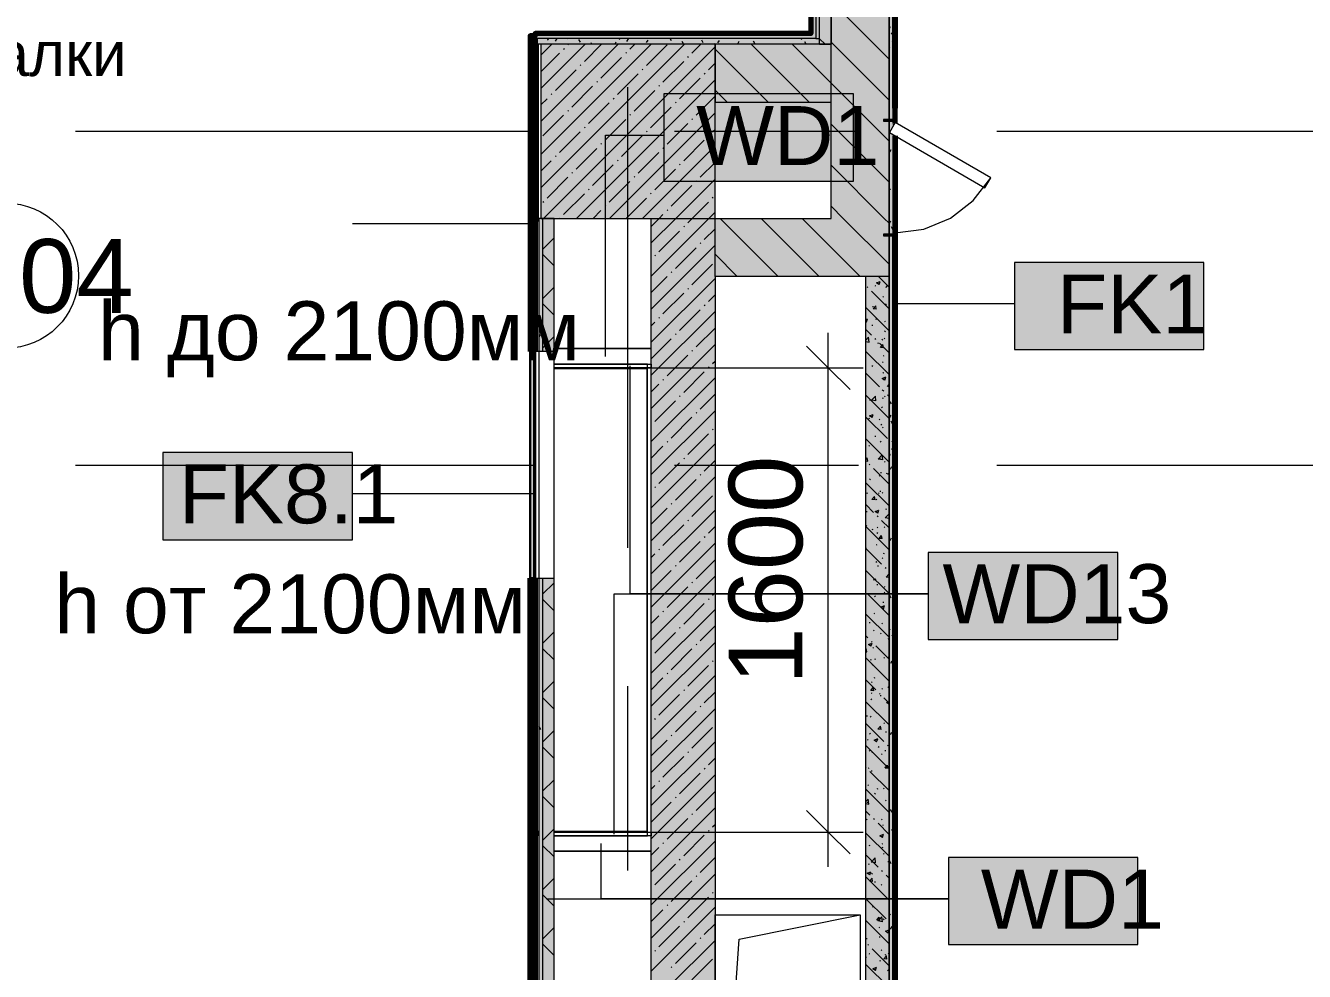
# Model space of a CAD drawing. Header units: millimetres. Extents: x -3817 to 677485, y -22715 to 103890.
# Drawn here: x 358527 to 362934, y 17174 to 20433 of the extents above; entities that cross this region are included whole.
import ezdxf

# ---------------------------------------------------------------- set-up
doc = ezdxf.new("R2010")
doc.units = ezdxf.units.MM
doc.layers.add('PDF _Геометрия', color=7, linetype='Continuous', true_color=0x1d1d1d)
doc.layers.add('PDF _Сплошная заливка', color=7, linetype='Continuous', true_color=0xffffff)
doc.layers.add('PDF _Текст', color=7, linetype='Continuous')
doc.styles.add('PDF GOST-Common', font='arial.ttf')

msp = doc.modelspace()

# ---------------------------------------------------------------- hatches: boundary and pattern name
at = {"layer": 'PDF _Сплошная заливка', "transparency": 33554559}
h = msp.add_hatch(color=256, dxfattribs=at)
h.paths.add_polyline_path([(361522.9, 20148.5), (361522.9, 21169), (361502.9, 21169), (361502.9, 20148.5)], flags=0)
h.paths.add_polyline_path([(361502.9, 22569), (361522.9, 22569), (361522.9, 23139), (361502.9, 23139), (361502.9, 22709)], flags=0)
h = msp.add_hatch(color=256, dxfattribs=at)
h.paths.add_polyline_path([(361502.9, 19769), (361502.9, 20104), (361483.9, 20104), (361483.9, 20109), (361502.9, 20109), (361502.9, 21169), (361302.9, 21169), (361302.9, 19769), (361483.9, 19769)], flags=0)
h.paths.add_polyline_path([(361502.9, 22569), (361502.9, 22709), (361358.7, 22709), (361358.7, 22569)], flags=0)
at = {"layer": 'PDF _Сплошная заливка', "true_color": 0xff8000, "transparency": 33554559}
msp.add_hatch(color=30, dxfattribs=at).paths.add_polyline_path([(361024.6, 20389), (361249.9, 20389), (361249.9, 20406), (360282.9, 20406), (360282.9, 20389)])
h = msp.add_hatch(color=30, dxfattribs=at)
h.paths.add_polyline_path([(360282.9, 17136), (360282.9, 18528.8), (360265.9, 18528.8), (360265.9, 17136)], flags=0)
h.paths.add_polyline_path([(360282.9, 19310.2), (360282.9, 20397.5), (360265.9, 20397.5), (360265.9, 19310.2), (360280.4, 19310.2)], flags=0)
at = {"layer": 'PDF _Сплошная заливка', "transparency": 33554559}
for points in [[(360302.9, 20369), (361262.9, 20369), (361262.9, 20389), (360273.9, 20389), (360273.9, 20369), (360293.9, 20369)], [(360273.9, 19759), (360293.9, 19759), (360293.9, 20369), (360273.9, 20369), (360273.9, 20108.3)], [(360302.9, 19769), (360902.9, 19769), (360902.9, 20369), (360302.9, 20369), (360302.9, 20108.3)], [(361024.6, 20169), (361302.9, 20169), (361302.9, 20369), (360902.9, 20369), (360902.9, 20169)], [(360884.8, 17119), (360902.9, 17119), (360902.9, 19769), (360682.9, 19769), (360682.9, 17119)], [(361422.9, 19569), (361502.9, 19569), (361502.9, 19709), (361483.9, 19709), (361483.9, 19714), (361502.9, 19714), (361502.9, 19769), (360902.9, 19769), (360902.9, 19569), (361024.6, 19569)], [(361422.9, 15699), (361502.9, 15699), (361502.9, 19569), (361422.9, 19569), (361422.9, 15711.5)]]:
    msp.add_hatch(color=256, dxfattribs=at).paths.add_polyline_path(points)
h = msp.add_hatch(color=256, dxfattribs=at)
h.paths.add_polyline_path([(361522.9, 15815.1), (361522.9, 19709), (361502.9, 19709), (361502.9, 15815.1)], flags=0)
h.paths.add_polyline_path([(361502.9, 19714), (361522.9, 19714), (361522.9, 20053.4), (361503.9, 20064.4), (361522.9, 20099), (361522.9, 20104), (361502.9, 20104)], flags=0)
h.paths.add_polyline_path([(361502.9, 20109), (361522.9, 20109), (361522.9, 20148.5), (361502.9, 20148.5)], flags=0)
h = msp.add_hatch(color=256, dxfattribs=at)
h.paths.add_polyline_path([(360308.9, 17119), (360348.9, 17119), (360348.9, 18528.8), (360308.9, 18528.8), (360308.9, 18225.2)], flags=0)
h.paths.add_polyline_path([(360348.9, 19310.2), (360348.9, 19769), (360308.9, 19769), (360308.9, 19310.2)], flags=0)

# ---------------------------------------------------------------- linework, layer by layer
at = {"layer": 'PDF _Геометрия', "color": 30, "lineweight": 70, "true_color": 0xff8000}
for points in [[(361249.9, 21169), (361232.9, 21169), (361232.9, 20406), (360282.9, 20406), (360282.9, 20397.5), (360265.9, 20397.5), (360265.9, 19310.2)], [(360282.9, 20389), (360282.9, 19310.2)], [(360282.9, 18528.8), (360282.9, 17136), (360282.9, 17119), (360182.9, 17119), (360182.9, 17136), (360265.9, 17136), (360265.9, 18528.8)]]:
    msp.add_lwpolyline(points, dxfattribs=at)
at = {"layer": 'PDF _Геометрия', "color": 30, "lineweight": 9, "true_color": 0xff8000}
msp.add_lwpolyline([(361249.9, 21169), (361249.9, 20406), (361249.9, 20389), (360282.9, 20389)], dxfattribs=at)
at = {"layer": 'PDF _Геометрия', "color": 7, "lineweight": 9}
for points in [[(361249.9, 21169), (361249.9, 20406), (361249.9, 20389), (361262.9, 20389), (361262.9, 21169)], [(361249.9, 20389), (360282.9, 20389)], [(361262.9, 20369), (361262.9, 20389)], [(360525.5, 19293.5), (360525.5, 20055.6), (360726.6, 20055.6)], [(360274.4, 19749.7), (359653.3, 19749.7)], [(360308.9, 19769), (360308.9, 19310.2)], [(360902.9, 19569), (360902.9, 19769)], [(361502.9, 19569), (361422.9, 19569)], [(361523.4, 19475.3), (361934.3, 19475.3)], [(361293.1, 17534), (361293.1, 19374)], [(360555.4, 17647.5), (360555.4, 18475.7), (361637.6, 18475.7), (360610.2, 18475.7), (360610.2, 19260.5)], [(360634.7, 19254), (361293.1, 19254), (361413.1, 19254)], [(360279.4, 18819.7), (359653.3, 18819.7)], [(360308.9, 18528.8), (360308.9, 17119)], [(360634.7, 17654), (361293.1, 17654), (361413.1, 17654)], [(360322.4, 17424.7), (361707.3, 17424.7), (360510.6, 17424.7), (360510.6, 17614.5)], [(360902.9, 17119), (360902.9, 17369), (361402.9, 17369), (361402.9, 16069), (360902.9, 16069), (360902.9, 16399)], [(360974.8, 17119), (360986.2, 17285.7), (361402.9, 17369)]]:
    msp.add_lwpolyline(points, dxfattribs=at)
at = {"layer": 'PDF _Геометрия', "color": 9, "lineweight": 9, "true_color": 0xc0c0c0}
for points in [[(361302.9, 21169), (361502.9, 21169), (361522.9, 21169), (361522.9, 20148.5), (361522.9, 20109)], [(361262.9, 20369), (361302.9, 20369), (361262.9, 20369), (360293.9, 20369), (360293.9, 19759), (360273.9, 19759), (360273.9, 20369), (360273.9, 20389), (360282.9, 20389)], [(360295.9, 17119), (360348.9, 17119), (360682.9, 17119), (360682.9, 19569), (360682.9, 19769), (360902.9, 19769), (361302.9, 19769), (361302.9, 20369), (360902.9, 20369), (360902.9, 20169), (361302.9, 20169), (361302.9, 20369)], [(361522.9, 20104), (361522.9, 20097.3)], [(361522.9, 20053.4), (361522.9, 19714)], [(360348.9, 17119), (360348.9, 18528.8), (360348.9, 19310.2), (360348.9, 19769), (360295.9, 19769), (360295.9, 19310.2), (360295.9, 18528.8), (360295.9, 17119), (360282.9, 17119)], [(361522.9, 19709), (361522.9, 15815.1), (361522.9, 15699), (361522.9, 15679), (363980.7, 15679)], [(360502.9, 16399), (360502.9, 15699), (360302.9, 15699), (361502.9, 15699), (361422.9, 15699), (360502.9, 15699), (360502.9, 15779), (361422.9, 15779), (361422.9, 19569), (360902.9, 19569), (360902.9, 17119)], [(360348.9, 19310.2), (360295.9, 19310.2), (360282.9, 19310.2), (360282.9, 18528.8), (360295.9, 18528.8), (360348.9, 18528.8)], [(360295.9, 19310.2), (360295.9, 18528.8)], [(360348.9, 19267), (360682.9, 19267), (360682.9, 19254), (360669.9, 19254), (360348.9, 19254), (360667.9, 19254), (360667.9, 17654), (360348.9, 17654), (360669.9, 17654), (360669.9, 19254), (360669.9, 19267), (360348.9, 19267), (360348.9, 19320)], [(360348.9, 19320), (360682.9, 19320), (360348.9, 19320)], [(360682.9, 17588), (360682.9, 17641), (360682.9, 19267), (360682.9, 19320)], [(360295.9, 17656), (360282.9, 17656), (360295.9, 17656)], [(360295.9, 17654), (360282.9, 17654)], [(360348.9, 17588), (360348.9, 17641), (360669.9, 17641), (360669.9, 17654), (360682.9, 17654), (360682.9, 17641), (360348.9, 17641)], [(360348.9, 17588), (360682.9, 17588), (360348.9, 17588)]]:
    msp.add_lwpolyline(points, dxfattribs=at)
at = {"layer": 'PDF _Геометрия', "color": 7, "lineweight": 9}
for points in [[(361302.9, 20369), (361302.9, 20389), (361302.9, 20423), (361302.9, 21169), (361302.9, 20423), (361302.9, 20389)], [(361502.9, 20148.5), (361502.9, 20369), (361502.9, 20423), (361502.9, 21169)], [(360902.9, 20369), (360302.9, 20369), (360302.9, 19769), (360902.9, 19769)], [(361379.7, 20197.5), (360726.6, 20197.5), (360726.6, 19897.5), (361379.7, 19897.5)], [(362587.5, 19617.2), (361934.3, 19617.2), (361934.3, 19317.2), (362587.5, 19317.2)], [(359653.3, 18961.6), (359000.2, 18961.6), (359000.2, 18661.6), (359653.3, 18661.6)], [(362290.7, 18617.6), (361637.6, 18617.6), (361637.6, 18317.6), (362290.7, 18317.6)], [(362360.4, 17566.6), (361707.3, 17566.6), (361707.3, 17266.6), (362360.4, 17266.6)]]:
    msp.add_lwpolyline(points, close=True, dxfattribs=at)
at = {"layer": 'PDF _Геометрия', "color": 231, "lineweight": 70, "true_color": 0xff80c0}
msp.add_lwpolyline([(361523.9, 21169), (361523.9, 20149), (361522.9, 20149), (361522.9, 21169)], close=True, dxfattribs=at)
at = {"layer": 'PDF _Геометрия', "lineweight": 9}
for points in [[(361502.9, 20317.7), (361302.9, 20517.7), (361262.9, 20557.7)], [(360302.9, 20330.7), (360341.2, 20369)], [(360302.9, 20216.6), (360455.2, 20369)], [(360302.9, 20102.6), (360569.3, 20369)], [(360302.9, 19988.6), (360683.3, 20369)], [(360302.9, 19874.5), (360797.4, 20369)], [(360311.4, 19769), (360902.9, 20360.5)], [(360395.7, 20366.5), (360398.2, 20369)], [(360452.7, 20309.4), (360512.3, 20369)], [(360609.5, 20352.2), (360626.3, 20369)], [(360666.6, 20295.2), (360737.8, 20366.5)], [(360823.4, 20338), (360854.4, 20369)], [(361227.4, 20169), (361027.4, 20369)], [(361502.9, 20034.9), (361302.9, 20234.9), (361168.8, 20369)], [(361281.9, 20369), (361262.9, 20388)], [(361502.9, 20176.3), (361302.9, 20376.3)], [(360302.9, 20273.7), (360367.2, 20338)], [(360381.4, 20352.2), (360383.8, 20354.6)], [(360509.7, 20252.4), (360581, 20323.7)], [(360595.3, 20338), (360597.6, 20340.3)], [(360809.1, 20323.7), (360811.5, 20326.1)], [(361086, 20169), (360902.9, 20352.1)], [(360352.9, 20209.7), (360424.2, 20280.9)], [(360438.5, 20295.2), (360440.8, 20297.6)], [(360652.3, 20280.9), (360654.7, 20283.3)], [(360723.6, 20238.2), (360794.9, 20309.4)], [(360880.4, 20280.9), (360902.9, 20303.4)], [(360425.5, 19769), (360902.9, 20246.4)], [(360495.5, 20238.2), (360497.9, 20240.5)], [(360566.8, 20195.4), (360638, 20266.7)], [(360709.3, 20223.9), (360711.7, 20226.3)], [(360780.6, 20181.1), (360851.9, 20252.4)], [(360866.1, 20266.7), (360868.5, 20269)], [(360338.7, 20195.4), (360341, 20197.8)], [(360409.9, 20152.6), (360481.2, 20223.9)], [(360552.5, 20181.1), (360554.9, 20183.5)], [(360623.8, 20138.4), (360695.1, 20209.7)], [(360837.6, 20124.1), (360902.9, 20189.4)], [(360944.5, 20169), (360902.9, 20210.6)], [(360302.9, 20159.6), (360324.4, 20181.1)], [(360395.7, 20138.4), (360398.1, 20140.7)], [(360467, 20095.6), (360538.2, 20166.9)], [(360680.8, 20081.3), (360752.1, 20152.6)], [(360766.3, 20166.9), (360768.7, 20169.3)], [(360310.2, 20052.8), (360381.4, 20124.1)], [(360524, 20038.6), (360595.3, 20109.9)], [(360539.5, 19769), (360902.9, 20132.4)], [(360609.5, 20124.1), (360611.9, 20126.5)], [(360737.8, 20024.3), (360809.1, 20095.6)], [(360823.4, 20109.9), (360825.7, 20112.2)], [(360367.2, 19995.8), (360438.5, 20067.1)], [(360452.7, 20081.3), (360455.1, 20083.7)], [(360581, 19981.6), (360652.3, 20052.8)], [(360666.6, 20067.1), (360668.9, 20069.5)], [(360880.4, 20052.8), (360882.8, 20055.2)], [(360894.7, 20067.1), (360902.9, 20075.3)], [(361502.9, 19893.5), (361302.9, 20093.5)], [(360424.2, 19938.8), (360495.5, 20010.1)], [(360509.7, 20024.3), (360512.1, 20026.7)], [(360653.6, 19769), (360902.9, 20018.3)], [(360723.6, 20010.1), (360725.9, 20012.4)], [(360794.9, 19967.3), (360866.1, 20038.6)], [(360302.9, 19931.5), (360338.7, 19967.3)], [(360352.9, 19981.6), (360355.3, 19983.9)], [(360566.8, 19967.3), (360569.1, 19969.7)], [(360638, 19924.5), (360709.3, 19995.8)], [(360409.9, 19924.5), (360412.3, 19926.9)], [(360481.2, 19881.8), (360552.5, 19953)], [(360695.1, 19867.5), (360766.3, 19938.8)], [(360780.6, 19953), (360783, 19955.4)], [(360851.9, 19910.3), (360902.9, 19961.3)], [(361502.9, 19752.1), (361486, 19769), (361302.9, 19952.1)], [(360324.4, 19839), (360395.7, 19910.3)], [(360538.2, 19824.7), (360609.5, 19896)], [(360623.8, 19910.3), (360626.2, 19912.6)], [(360682.9, 19684.3), (360767.6, 19769), (360902.9, 19904.3)], [(360752.1, 19810.5), (360823.4, 19881.8)], [(360837.6, 19896), (360840, 19898.4)], [(360381.4, 19782), (360452.7, 19853.2)], [(360467, 19867.5), (360469.3, 19869.9)], [(360596.6, 19769), (360666.6, 19839)], [(360680.8, 19853.2), (360683.2, 19855.6)], [(360894.7, 19839), (360897, 19841.4)], [(360310.2, 19824.7), (360312.5, 19827.1)], [(360482.5, 19769), (360509.7, 19796.2)], [(360524, 19810.5), (360526.4, 19812.9)], [(360682.9, 19570.2), (360881.7, 19769), (360902.9, 19790.2)], [(360737.8, 19796.2), (360740.2, 19798.6)], [(360809.1, 19753.5), (360824.7, 19769), (360880.4, 19824.7)], [(361502.9, 19610.6), (361344.5, 19769), (361302.9, 19810.6)], [(360368.5, 19769), (360369.5, 19770.1)], [(360682.9, 19741.3), (360710.6, 19769), (360723.6, 19782)], [(360794.9, 19739.2), (360797.2, 19741.6)], [(361120.3, 19569), (360920.3, 19769)], [(361261.7, 19569), (361061.7, 19769)], [(361403.1, 19569), (361203.1, 19769)], [(360348.9, 19701.5), (360308.9, 19661.5)], [(360709.3, 19653.7), (360780.6, 19724.9)], [(360866.1, 19696.4), (360902.9, 19733.2)], [(360682.9, 19456.2), (360902.9, 19676.2)], [(360766.3, 19596.6), (360837.6, 19667.9)], [(360851.9, 19682.2), (360854.3, 19684.5)], [(360348.9, 19605), (360308.9, 19645)], [(360695.1, 19639.4), (360697.4, 19641.8)], [(360823.4, 19539.6), (360894.7, 19610.9)], [(360978.8, 19569), (360902.9, 19645)], [(360682.9, 19513.2), (360737.8, 19568.1)], [(360752.1, 19582.4), (360754.5, 19584.8)], [(360348.9, 19531.8), (360308.9, 19491.8)], [(360682.9, 19342.1), (360902.9, 19562.1)], [(360809.1, 19525.4), (360811.5, 19527.7)], [(360723.6, 19439.8), (360794.9, 19511.1)], [(360880.4, 19482.6), (360902.9, 19505.1)], [(360348.9, 19435.3), (360308.9, 19475.3)], [(360682.9, 19228.1), (360902.9, 19448.1)], [(360780.6, 19382.8), (360851.9, 19454.1)], [(360866.1, 19468.3), (360868.5, 19470.7)], [(360682.9, 19399.1), (360695.1, 19411.3)], [(360709.3, 19425.6), (360711.7, 19427.9)], [(360837.6, 19325.8), (360902.9, 19391)], [(360348.9, 19362.1), (360308.9, 19322.1)], [(360682.9, 19285.1), (360752.1, 19354.3)], [(360766.3, 19368.5), (360768.7, 19370.9)], [(360682.9, 19114), (360902.9, 19334)], [(360823.4, 19311.5), (360825.7, 19313.9)], [(360737.8, 19226), (360809.1, 19297.3)], [(360880.4, 19254.5), (360882.8, 19256.9)], [(360894.7, 19268.7), (360902.9, 19277)], [(360682.9, 19000), (360902.9, 19220)], [(360723.6, 19211.7), (360725.9, 19214.1)], [(360794.9, 19169), (360866.1, 19240.2)], [(360682.9, 19171), (360709.3, 19197.5)], [(360695.1, 19069.2), (360766.3, 19140.4)], [(360780.6, 19154.7), (360783, 19157.1)], [(360851.9, 19111.9), (360902.9, 19162.9)], [(360682.9, 18885.9), (360902.9, 19105.9)], [(360752.1, 19012.1), (360823.4, 19083.4)], [(360837.6, 19097.7), (360840, 19100)], [(360682.9, 19057), (360683.2, 19057.3)], [(360894.7, 19040.6), (360897, 19043)], [(360737.8, 18997.9), (360740.2, 19000.2)], [(360809.1, 18955.1), (360880.4, 19026.4)], [(360682.9, 18771.9), (360902.9, 18991.9)], [(360682.9, 18942.9), (360723.6, 18983.6)], [(360709.3, 18855.3), (360780.6, 18926.6)], [(360794.9, 18940.9), (360797.2, 18943.2)], [(360866.1, 18898.1), (360902.9, 18934.8)], [(360682.9, 18657.8), (360902.9, 18877.8)], [(360766.3, 18798.3), (360837.6, 18869.6)], [(360851.9, 18883.8), (360854.3, 18886.2)], [(360695.1, 18841.1), (360697.4, 18843.4)], [(360752.1, 18784), (360754.5, 18786.4)], [(360823.4, 18741.3), (360894.7, 18812.5)], [(360682.9, 18714.8), (360737.8, 18769.8)], [(360682.9, 18543.8), (360902.9, 18763.8)], [(360809.1, 18727), (360811.5, 18729.4)], [(360723.6, 18641.5), (360794.9, 18712.8)], [(360880.4, 18684.2), (360902.9, 18706.7)], [(360682.9, 18429.7), (360902.9, 18649.7)], [(360780.6, 18584.5), (360851.9, 18655.7)], [(360866.1, 18670), (360868.5, 18672.4)], [(360682.9, 18600.8), (360695.1, 18613)], [(360709.3, 18627.2), (360711.7, 18629.6)], [(360682.9, 18486.7), (360752.1, 18555.9)], [(360766.3, 18570.2), (360768.7, 18572.6)], [(360837.6, 18527.4), (360902.9, 18592.7)], [(360348.9, 18513.6), (360308.9, 18473.6)], [(360682.9, 18315.7), (360902.9, 18535.7)], [(360823.4, 18513.2), (360825.7, 18515.5)], [(360737.8, 18427.6), (360809.1, 18498.9)], [(360894.7, 18470.4), (360902.9, 18478.6)], [(360348.9, 18417), (360308.9, 18457)], [(360682.9, 18201.6), (360902.9, 18421.6)], [(360794.9, 18370.6), (360866.1, 18441.9)], [(360880.4, 18456.1), (360882.8, 18458.5)], [(360682.9, 18372.7), (360709.3, 18399.1)], [(360723.6, 18413.4), (360725.9, 18415.7)], [(360348.9, 18343.9), (360308.9, 18303.9)], [(360695.1, 18270.8), (360766.3, 18342.1)], [(360780.6, 18356.4), (360783, 18358.7)], [(360851.9, 18313.6), (360902.9, 18364.6)], [(360348.9, 18247.3), (360308.9, 18287.3)], [(360682.9, 18087.6), (360902.9, 18307.6)], [(360837.6, 18299.3), (360840, 18301.7)], [(360682.9, 18258.6), (360683.2, 18258.9)], [(360752.1, 18213.8), (360823.4, 18285.1)], [(360894.7, 18242.3), (360897, 18244.7)], [(360737.8, 18199.5), (360740.2, 18201.9)], [(360809.1, 18156.8), (360880.4, 18228)], [(360348.9, 18174.1), (360308.9, 18134.1)], [(360682.9, 17973.5), (360902.9, 18193.5)], [(360682.9, 18144.6), (360723.6, 18185.3)], [(360348.9, 18077.6), (360308.9, 18117.6)], [(360709.3, 18057), (360780.6, 18128.3)], [(360794.9, 18142.5), (360797.2, 18144.9)], [(360866.1, 18099.7), (360902.9, 18136.5)], [(360682.9, 17859.5), (360902.9, 18079.5)], [(360766.3, 17999.9), (360837.6, 18071.2)], [(360851.9, 18085.5), (360854.3, 18087.9)], [(360695.1, 18042.7), (360697.4, 18045.1)], [(360348.9, 18004.4), (360308.9, 17964.4)], [(360752.1, 17985.7), (360754.5, 17988.1)], [(360823.4, 17942.9), (360894.7, 18014.2)], [(360348.9, 17907.9), (360308.9, 17947.9)], [(360682.9, 17916.5), (360737.8, 17971.4)], [(360682.9, 17745.4), (360902.9, 17965.4)], [(360723.6, 17843.1), (360794.9, 17914.4)], [(360809.1, 17928.7), (360811.5, 17931)], [(360880.4, 17885.9), (360902.9, 17908.4)], [(360682.9, 17631.4), (360902.9, 17851.4)], [(360780.6, 17786.1), (360851.9, 17857.4)], [(360866.1, 17871.6), (360868.5, 17874)], [(360348.9, 17834.7), (360308.9, 17794.7)], [(360682.9, 17802.4), (360695.1, 17814.6)], [(360709.3, 17828.9), (360711.7, 17831.2)], [(360348.9, 17738.2), (360308.9, 17778.2)], [(360766.3, 17771.9), (360768.7, 17774.2)], [(360837.6, 17729.1), (360902.9, 17794.3)], [(360682.9, 17688.4), (360752.1, 17757.6)], [(360682.9, 17517.3), (360902.9, 17737.3)], [(360823.4, 17714.8), (360825.7, 17717.2)], [(360737.8, 17629.3), (360809.1, 17700.6)], [(360894.7, 17672.1), (360902.9, 17680.3)], [(360348.9, 17665), (360308.9, 17625)], [(360794.9, 17572.3), (360866.1, 17643.5)], [(360880.4, 17657.8), (360882.8, 17660.2)], [(360348.9, 17568.5), (360308.9, 17608.5)], [(360682.9, 17403.3), (360902.9, 17623.3)], [(360682.9, 17574.3), (360709.3, 17600.8)], [(360723.6, 17615), (360725.9, 17617.4)], [(360695.1, 17472.5), (360766.3, 17543.8)], [(360780.6, 17558), (360783, 17560.4)], [(360851.9, 17515.2), (360902.9, 17566.2)], [(360348.9, 17495.3), (360308.9, 17455.3)], [(360682.9, 17289.2), (360902.9, 17509.2)], [(360837.6, 17501), (360840, 17503.4)], [(360682.9, 17460.3), (360683.2, 17460.6)], [(360752.1, 17415.4), (360823.4, 17486.7)], [(360348.9, 17398.8), (360308.9, 17438.8)], [(360809.1, 17358.4), (360880.4, 17429.7)], [(360894.7, 17444), (360897, 17446.3)], [(360682.9, 17175.2), (360902.9, 17395.2)], [(360682.9, 17346.2), (360723.6, 17386.9)], [(360737.8, 17401.2), (360740.2, 17403.6)], [(360348.9, 17325.6), (360308.9, 17285.6)], [(360709.3, 17258.6), (360780.6, 17329.9)], [(360794.9, 17344.2), (360797.2, 17346.5)], [(360866.1, 17301.4), (360902.9, 17338.1)], [(360182.9, 16561.1), (360740.8, 17119), (360902.9, 17281.1)], [(360851.9, 17287.1), (360854.3, 17289.5)], [(360348.9, 17229.1), (360308.9, 17269.1)], [(360695.1, 17244.4), (360697.4, 17246.7)], [(360766.3, 17201.6), (360837.6, 17272.9)], [(360752.1, 17187.3), (360754.5, 17189.7)], [(360823.4, 17144.6), (360894.7, 17215.9)]]:
    msp.add_lwpolyline(points, dxfattribs=at)
at = {"layer": 'PDF _Геометрия', "color": 253, "lineweight": 9, "true_color": 0x9b9b9b}
for points in [[(361506.8, 20428.6), (361502.9, 20421.8)], [(361516.3, 20399.7), (361511.3, 20408.4)], [(361521.9, 20420.4), (361522.9, 20420.4)], [(360273.9, 20389.9), (360282.3, 20389.9)], [(360329.3, 20383.1), (360325.9, 20389)], [(360357.4, 20388.4), (360352.3, 20379.7)], [(360397.3, 20387.2), (360396.3, 20389)], [(360439, 20376), (360433.9, 20384.7)], [(360478.2, 20369), (360475.6, 20373.6)], [(360561.5, 20376.1), (360557.3, 20369)], [(360575, 20384.2), (360572.3, 20389)], [(360603.1, 20387.3), (360598.1, 20378.6)], [(360671.1, 20383.2), (360666.1, 20374.5)], [(360752.7, 20381.2), (360748.2, 20389)], [(360794.4, 20370.1), (360789.3, 20378.8)], [(360862.4, 20374.1), (360857.4, 20382.8)], [(360900.6, 20369), (360899, 20371.7)], [(360916.9, 20382.1), (360911.8, 20373.4)], [(360984.9, 20378), (360979.9, 20369.3)], [(361040.1, 20371.1), (361035.1, 20379.9)], [(361202.4, 20389), (361199.2, 20383.5)], [(361217.3, 20369), (361212.8, 20376.9)], [(361505.2, 20358.1), (361502.9, 20362.1)], [(361518, 20387), (361513, 20378.3)], [(360291.7, 20326.2), (360286.7, 20334.9)], [(360273.9, 20298.4), (360282.3, 20298.4)], [(360293.9, 20261.5), (360290.8, 20266.9)], [(361521.9, 20237.5), (361522.9, 20237.5)], [(360277.1, 20188.4), (360273.9, 20182.9)], [(360284.7, 20216.6), (360279.6, 20225.3)], [(360273.9, 20176.5), (360282.3, 20176.5)], [(360288.2, 20146.7), (360283.2, 20138)], [(361521.9, 20176.5), (361522.9, 20176.5)], [(360277.6, 20106.9), (360273.9, 20113.3)], [(361518.9, 20090.4), (361516.5, 20094.7)], [(360273.9, 20054.6), (360282.3, 20054.6)], [(360281.7, 20038.9), (360276.7, 20047.6)], [(360293.9, 20034.6), (360290.3, 20028.4)], [(360273.9, 19963.2), (360282.3, 19963.2)], [(360291.2, 19969), (360286.2, 19960.3)], [(361508.7, 20005.2), (361503.7, 19996.5)], [(361507.4, 19866.6), (361502.9, 19874.4)], [(361521.9, 19902.2), (361522.9, 19902.2)], [(360273.9, 19841.2), (360282.3, 19841.2)], [(361521.9, 19841.2), (361522.9, 19841.2)], [(361507.6, 19759.5), (361502.9, 19751.2)], [(361521.9, 19749.8), (361522.9, 19749.8)], [(361515.5, 19730.6), (361510.5, 19739.3)], [(361518.8, 19717.8), (361516.6, 19714)], [(361522.9, 19603), (361520.8, 19599.5)], [(361521.9, 19566.9), (361522.9, 19566.9)], [(361521.8, 19540.1), (361516.8, 19531.4)], [(361521.9, 19506), (361522.9, 19506)], [(361521.9, 19414.5), (361522.9, 19414.5)], [(361522.9, 19352.1), (361519.8, 19357.5)], [(361520.7, 19294.4), (361515.7, 19285.7)], [(361521.9, 19231.6), (361522.9, 19231.6)], [(361521.8, 19171.1), (361516.8, 19179.8)], [(361521.9, 19170.7), (361522.9, 19170.7)], [(361510.6, 19129.4), (361505.6, 19138.1)], [(361508.4, 19090.3), (361503.4, 19081.6)], [(361514.7, 19061.4), (361509.7, 19070.1)], [(361521.9, 19079.2), (361522.9, 19079.2)], [(361518.8, 18993.4), (361513.8, 19002.1)], [(361507.7, 18951.7), (361502.9, 18960)], [(361515.5, 18980.6), (361510.5, 18971.9)], [(361511.4, 18912.6), (361506.4, 18903.9)], [(361522.6, 18871), (361517.6, 18862.2)], [(361521.9, 18896.4), (361522.9, 18896.4)], [(361521.9, 18835.4), (361522.9, 18835.4)], [(361504.7, 18774), (361502.9, 18777.1)], [(361521.9, 18744), (361522.9, 18744)], [(361522.9, 18681.5), (361519, 18688.3)], [(361510.3, 18666.9), (361505.3, 18658.1)], [(361521.5, 18625.2), (361516.5, 18616.5)], [(361521.9, 18561.1), (361522.9, 18561.1)], [(361509.8, 18460.2), (361504.8, 18469)], [(361521.9, 18500.1), (361522.9, 18500.1)], [(361521.9, 18408.7), (361522.9, 18408.7)], [(361505.2, 18353.1), (361502.9, 18349.2)], [(361518, 18324.2), (361513, 18332.9)], [(361512.2, 18243.4), (361507.2, 18234.7)], [(361521.9, 18225.8), (361522.9, 18225.8)], [(361521.9, 18164.8), (361522.9, 18164.8)], [(361503.9, 18104.8), (361502.9, 18106.5)], [(361521.9, 18073.4), (361522.9, 18073.4)], [(361511.1, 17997.7), (361506.1, 17989)], [(361522.3, 17956), (361517.3, 17947.3)], [(361522.9, 17950), (361522.2, 17951.1)], [(361521.9, 17890.5), (361522.9, 17890.5)], [(361521.9, 17829.6), (361522.9, 17829.6)], [(361522.9, 17767.1), (361519.3, 17773.4)], [(361522.9, 17774.2), (361520.3, 17769.6)], [(361513.1, 17723), (361508.1, 17731.8)], [(361521.9, 17738.1), (361522.9, 17738.1)], [(361517.2, 17655), (361512.2, 17663.7)], [(361521.3, 17587), (361516.3, 17595.7)], [(361510.1, 17545.3), (361505.1, 17554)], [(361521.9, 17555.2), (361522.9, 17555.2)], [(361522.9, 17530.4), (361519.2, 17523.9)], [(361521.9, 17494.3), (361522.9, 17494.3)], [(361503.1, 17435.7), (361502.9, 17436)], [(361507.2, 17367.6), (361502.9, 17375)], [(361521.9, 17402.8), (361522.9, 17402.8)], [(361511.9, 17328.5), (361506.9, 17319.8)], [(361522.9, 17279.4), (361521.4, 17281.9)], [(361519, 17218.8), (361514, 17210.1)], [(361521.9, 17220), (361522.9, 17220)]]:
    msp.add_lwpolyline(points, dxfattribs=at)
at = {"layer": 'PDF _Геометрия', "color": 253, "lineweight": 9, "true_color": 0xaaaaaa}
for points in [[(360602.9, 18633.7), (360602.9, 20221.2)], [(358699.1, 20069), (360286.6, 20069)], [(360762.9, 20069), (361397.9, 20069)], [(361874.1, 20069), (363062.9, 20069), (365562.9, 20069)], [(361523.9, 19719), (361622.2, 19732), (361713.9, 19769.9), (361792.6, 19830.3), (361853, 19909)], [(358699.1, 18919), (360286.6, 18919)], [(360762.9, 18919), (361397.9, 18919)], [(361874.1, 18919), (363062.9, 18919), (365562.9, 18919)], [(360602.9, 17522.4), (360602.9, 18157.4)]]:
    msp.add_lwpolyline(points, dxfattribs=at)
at = {"layer": 'PDF _Геометрия', "color": 9, "lineweight": 9, "true_color": 0xc0c0c0}
for points in [[(361502.9, 20148.5), (361502.9, 20109)], [(361502.9, 20104), (361502.9, 19769), (361502.9, 19714)], [(361502.9, 15815.1), (361502.9, 19709), (361502.9, 19569), (361502.9, 15815.1), (361502.9, 15699)], [(360280.4, 19310.2), (360280.4, 18528.8), (360278.4, 18528.8), (360278.4, 19310.2)], [(360348.9, 18528.8), (360348.9, 19310.2), (360295.9, 19310.2), (360295.9, 18528.8)], [(360669.9, 17656), (360669.9, 19252), (360348.9, 19252), (360667.9, 19252), (360667.9, 17656), (360348.9, 17656)], [(360295.9, 17654), (360295.9, 17641)]]:
    msp.add_lwpolyline(points, close=True, dxfattribs=at)
at = {"layer": 'PDF _Геометрия', "color": 231, "lineweight": 70, "true_color": 0xff80c0}
for points in [[(361523.9, 20099), (361523.9, 20149), (361522.9, 20149), (361522.9, 20109)], [(361522.9, 20104), (361522.9, 20097.3)], [(361523.9, 20052.8), (361523.9, 15815.1), (361523.9, 15678), (361522.9, 15678), (361502.9, 15678), (360103.1, 15678), (360103.1, 15679), (361502.9, 15679), (361522.9, 15679), (361522.9, 15678), (363980.7, 15678)], [(361522.9, 20053.4), (361522.9, 19714)], [(363980.7, 15679), (361522.9, 15679), (361522.9, 15815.1), (361522.9, 19709)]]:
    msp.add_lwpolyline(points, dxfattribs=at)
at = {"layer": 'PDF _Геометрия', "color": 253, "lineweight": 13, "true_color": 0xaaaaaa}
for points in [[(361483.9, 20104), (361523.9, 20104), (361523.9, 20109), (361483.9, 20109)], [(361853, 19909), (361523.9, 20099), (361503.9, 20064.4), (361833, 19874.4)], [(361483.9, 19714), (361483.9, 19709), (361523.9, 19709), (361523.9, 19714)]]:
    msp.add_lwpolyline(points, close=True, dxfattribs=at)
at = {"layer": 'PDF _Геометрия', "color": 231, "lineweight": 53, "true_color": 0xff80c0}
for points in [[(361523.9, 20108.3), (361523.9, 20099)], [(361523.9, 20052.8), (361523.9, 19709)]]:
    msp.add_lwpolyline(points, dxfattribs=at)
at = {"layer": 'PDF _Геометрия', "color": 252, "lineweight": 9, "true_color": 0x878787}
for points in [[(361502.9, 19532.2), (361466.1, 19569)], [(361429.4, 19530.4), (361426.8, 19532.9)], [(361453.1, 19537.9), (361455.9, 19536.1)], [(361467.9, 19541.1), (361459.1, 19547), (361471.5, 19551.8)], [(361468, 19541), (361471.6, 19551.8)], [(361492, 19531.4), (361494.6, 19533.5)], [(361492.3, 19535), (361495.6, 19535.4)], [(361502.9, 19456.8), (361441.9, 19517.8)], [(361480.6, 19500.2), (361483.1, 19497.9)], [(361502.9, 19381.4), (361422.9, 19461.4)], [(361445.5, 19464.9), (361448.8, 19465.3)], [(361458.6, 19456.6), (361448, 19457.5), (361456.5, 19467.7)], [(361458.6, 19456.6), (361456.6, 19467.7)], [(361489.8, 19472.2), (361492.5, 19474.3)], [(361490, 19470.7), (361493.3, 19471.2)], [(361422.9, 19420.8), (361428.3, 19422.9)], [(361422.9, 19413.3), (361424.7, 19412.1)], [(361424.7, 19412.1), (361428.3, 19422.9)], [(361443.2, 19400.6), (361446.5, 19401)], [(361455.9, 19423.1), (361458.8, 19421.3)], [(361487.6, 19413.1), (361490.3, 19415.1)], [(361441.9, 19366.9), (361422.9, 19386)], [(361422.9, 19349.7), (361432, 19359.3)], [(361434, 19342.3), (361432, 19359.2)], [(361457, 19351.8), (361454.5, 19354.4)], [(361478, 19352.6), (361480.8, 19350.8)], [(361485.5, 19353.9), (361488.1, 19355.9)], [(361487.4, 19381.1), (361489.9, 19378.9)], [(361422.9, 19344.1), (361434, 19342.4)], [(361502.9, 19230.5), (361422.9, 19310.5)], [(361463.8, 19339.3), (361467.1, 19339.8)], [(361502.9, 19306), (361469.6, 19339.3)], [(361483.3, 19322.9), (361472.6, 19323.8), (361481.2, 19334)], [(361483.3, 19322.8), (361481.2, 19334)], [(361443.4, 19261.8), (361446.2, 19260)], [(361480.1, 19275), (361482.5, 19272.8)], [(361483.3, 19294.7), (361486, 19296.7)], [(361469.6, 19188.4), (361422.9, 19235.1)], [(361487.5, 19211.6), (361478.7, 19217.6), (361491.2, 19222.4)], [(361480.9, 19237.9), (361483.7, 19236.1)], [(361481.1, 19235.5), (361483.8, 19237.5)], [(361482.5, 19213.9), (361485.8, 19214.3)], [(361487.6, 19211.6), (361491.2, 19222.3)], [(361479, 19176.3), (361481.6, 19178.3)], [(361484.7, 19173.3), (361482.2, 19175.8)], [(361502.9, 19189.6), (361497.3, 19190), (361502.9, 19196.7)], [(361502.9, 19079.6), (361422.9, 19159.6)], [(361435.7, 19143.7), (361439.1, 19144.2)], [(361457.6, 19139.7), (361441.8, 19142.2), (361455.6, 19156.6)], [(361457.6, 19139.7), (361455.6, 19156.6)], [(361480.3, 19149.6), (361483.6, 19150)], [(361486.9, 19156), (361489.4, 19153.7)], [(361502.9, 19155.1), (361497.2, 19160.7)], [(361497.2, 19009.9), (361422.9, 19084.2)], [(361444.3, 19082.7), (361435.4, 19088.7), (361447.9, 19093.4)], [(361444.3, 19082.7), (361447.9, 19093.4)], [(361476.8, 19117.1), (361479.5, 19119.2)], [(361500.8, 19088.3), (361502.9, 19088.6)], [(361433.5, 19079.5), (361436.8, 19079.9)], [(361468.3, 19076.5), (361471.1, 19074.7)], [(361474.7, 19057.9), (361477.3, 19060)], [(361479.5, 19049.9), (361482, 19047.6)], [(361502.9, 18928.7), (361422.9, 19008.7)], [(361454, 19018.2), (361457.4, 19018.6)], [(361472.5, 18998.7), (361475.2, 19000.8)], [(361432.9, 18986.2), (361435.7, 18984.4)], [(361481.1, 18937.1), (361465.3, 18939.6), (361479.2, 18954)], [(361481.1, 18937.1), (361479.2, 18954)], [(361422.9, 18938.2), (361427.7, 18943.9)], [(361422.9, 18933.4), (361429.8, 18932.8)], [(361429.8, 18932.8), (361427.7, 18943.9)], [(361436.9, 18919.3), (361434.4, 18921.9)], [(361502.9, 18853.4), (361449.5, 18906.8)], [(361470.3, 18939.5), (361473, 18941.6)], [(361486.4, 18930.8), (361488.8, 18928.6)], [(361435.8, 18871.4), (361438.6, 18869.6)], [(361468.2, 18880.4), (361470.8, 18882.4)], [(361472.8, 18892.7), (361476.1, 18893.2)], [(361493.2, 18891.3), (361496, 18889.5)], [(361502.9, 18885), (361498.3, 18888.1), (361502.9, 18889.9)], [(361502.9, 18777.9), (361422.9, 18857.9)], [(361426, 18822.6), (361429.3, 18823)], [(361466, 18821.2), (361468.7, 18823.2)], [(361470.5, 18828.5), (361473.9, 18828.9)], [(361479, 18824.7), (361481.5, 18822.5)], [(361449.5, 18755.9), (361422.9, 18782.5)], [(361454.4, 18799.1), (361443.8, 18800), (361452.4, 18810.2)], [(361454.4, 18799), (361452.4, 18810.2)], [(361457.8, 18800.9), (361460.7, 18799.1)], [(361423.8, 18758.3), (361427.1, 18758.8)], [(361463.9, 18753.2), (361455, 18759.2), (361467.5, 18764)], [(361464.6, 18740.8), (361462, 18743.3)], [(361463.8, 18762), (361466.5, 18764)], [(361463.9, 18753.2), (361467.5, 18764)], [(361502.9, 18702.5), (361477.1, 18728.2)], [(361502.9, 18734.8), (361488.9, 18736.9), (361502.7, 18751.4)], [(361491.1, 18767.2), (361494.4, 18767.6)], [(361502.9, 18750.2), (361502.8, 18751.4)], [(361502.9, 18627), (361422.9, 18707)], [(361423.2, 18710.1), (361426, 18708.3)], [(361444.3, 18697.1), (361447.6, 18697.5)], [(361460.7, 18686.2), (361463.5, 18684.4)], [(361461.7, 18702.8), (361464.3, 18704.8)], [(361485.8, 18705.7), (361488.3, 18703.4)], [(361459.5, 18643.6), (361462.2, 18645.6)], [(361479.1, 18665.3), (361468.5, 18666.2), (361477, 18676.5)], [(361479.1, 18665.3), (361477, 18676.4)], [(361422.9, 18634.5), (361424.2, 18635)], [(361422.9, 18631), (361424.2, 18635)], [(361477.1, 18577.4), (361422.9, 18631.6)], [(361478.5, 18599.6), (361481, 18597.3)], [(361482.7, 18615.7), (361485.6, 18613.9)], [(361502.9, 18476.1), (361422.9, 18556.1)], [(361457.4, 18584.4), (361460, 18586.5)], [(361463.1, 18571.6), (361466.4, 18572)], [(361492.2, 18562.3), (361489.7, 18564.8)], [(361448.1, 18524.8), (361450.9, 18523)], [(361455.2, 18525.2), (361457.9, 18527.3)], [(361460.8, 18507.3), (361464.1, 18507.8)], [(361502.9, 18531.6), (361493.1, 18532.5), (361501.7, 18542.7)], [(361502.9, 18536.3), (361501.7, 18542.7)], [(361502.9, 18400.8), (361429.4, 18474.3)], [(361453, 18466), (361455.7, 18468.1)], [(361485.3, 18480.5), (361487.8, 18478.3)], [(361485.6, 18500.9), (361488.4, 18499.1)], [(361483.5, 18423.8), (361474.7, 18429.8), (361487.1, 18434.5)], [(361481.4, 18446.1), (361484.7, 18446.5)], [(361483.5, 18423.8), (361487.1, 18434.5)], [(361502.9, 18325.3), (361422.9, 18405.3)], [(361434.6, 18376), (361437.9, 18376.4)], [(361450.9, 18406.9), (361453.5, 18408.9)], [(361448.7, 18347.7), (361451.4, 18349.7)], [(361473, 18339.6), (361475.9, 18337.8)], [(361478, 18374.5), (361480.4, 18372.2)], [(361429.4, 18323.4), (361422.9, 18329.9)], [(361440.2, 18294.9), (361431.4, 18300.8), (361443.8, 18305.6)], [(361440.2, 18294.8), (361443.9, 18305.6)], [(361444.4, 18308.3), (361441.9, 18310.8)], [(361446.6, 18288.5), (361449.2, 18290.5)], [(361502.9, 18249.9), (361457, 18295.8)], [(361500.1, 18320.6), (361502.9, 18321)], [(361422.9, 18285.6), (361423.5, 18286.4)], [(361422.9, 18275.5), (361425.6, 18275.2)], [(361502.9, 18174.4), (361422.9, 18254.4)], [(361425.6, 18275.2), (361423.5, 18286.4)], [(361437.7, 18249.2), (361440.5, 18247.4)], [(361453.3, 18250.5), (361456.7, 18250.9)], [(361484.8, 18255.4), (361487.3, 18253.1)], [(361497.8, 18256.3), (361501.2, 18256.8)], [(361444.4, 18229.3), (361447, 18231.3)], [(361457, 18144.9), (361422.9, 18179)], [(361442.2, 18170.1), (361444.9, 18172.1)], [(361451.1, 18186.2), (361454.4, 18186.7)], [(361450.2, 18141.5), (361439.6, 18142.4), (361448.2, 18152.7)], [(361440.1, 18110.9), (361442.7, 18113)], [(361440.5, 18134.5), (361443.4, 18132.7)], [(361450.3, 18141.5), (361448.2, 18152.6)], [(361472.1, 18129.8), (361469.6, 18132.3)], [(361471.6, 18125), (361475, 18125.4)], [(361477.4, 18149.3), (361479.9, 18147)], [(361502.9, 18099), (361484.7, 18117.2)], [(361497.9, 18154.3), (361500.8, 18152.5)], [(361502.9, 18023.5), (361422.9, 18103.5)], [(361502.9, 18094.5), (361494.3, 18100.3), (361502.9, 18103.6)], [(361484.7, 17966.4), (361422.9, 18028.1)], [(361424.9, 18054.8), (361428.2, 18055.3)], [(361437.9, 18051.7), (361440.6, 18053.8)], [(361462.6, 18064), (361465.4, 18062.2)], [(361484.3, 18030.2), (361486.7, 18028)], [(361435.7, 17992.5), (361438.4, 17994.6)], [(361474.9, 18007.8), (361464.3, 18008.7), (361472.9, 18018.9)], [(361474.9, 18007.7), (361472.9, 18018.9)], [(361490.4, 17999.5), (361493.7, 17999.9)], [(361502.9, 17872.7), (361422.9, 17952.7)], [(361428, 17973.1), (361430.8, 17971.3)], [(361433.6, 17933.3), (361436.2, 17935.4)], [(361459.8, 17965.4), (361451, 17971.4), (361463.4, 17976.2)], [(361459.9, 17965.4), (361463.5, 17976.1)], [(361465.4, 17949.2), (361468.3, 17947.4)], [(361488.1, 17935.2), (361491.4, 17935.7)], [(361499.8, 17951.3), (361497.2, 17953.8)], [(361443.6, 17929.4), (361446.9, 17929.8)], [(361476.9, 17924.2), (361479.4, 17921.9)], [(361424.3, 17875.8), (361422.9, 17877.3)], [(361431.4, 17874.2), (361434.1, 17876.2)], [(361502.9, 17797.3), (361436.9, 17863.3)], [(361441.3, 17865.1), (361444.7, 17865.5)], [(361487.5, 17878.7), (361490.3, 17876.9)], [(361499.6, 17874), (361489, 17875), (361497.5, 17885.2)], [(361499.6, 17874), (361497.5, 17885.1)], [(361429.3, 17815), (361431.9, 17817)], [(361461.9, 17803.8), (361465.2, 17804.3)], [(361483.7, 17805.1), (361486.2, 17802.8)], [(361502.9, 17721.8), (361422.9, 17801.8)], [(361422.9, 17759.4), (361430.9, 17767.7)], [(361432.8, 17750.8), (361430.9, 17767.6)], [(361452.9, 17787.9), (361455.7, 17786.1)], [(361490.4, 17764), (361493.2, 17762.2)], [(361422.9, 17752.3), (361432.8, 17750.8)], [(361436.9, 17712.4), (361422.9, 17726.4)], [(361427.1, 17755.8), (361429.8, 17757.8)], [(361424.9, 17696.6), (361427.6, 17698.6)], [(361452, 17697.3), (361449.5, 17699.8)], [(361502.9, 17646.4), (361464.6, 17684.7)], [(361476.4, 17699), (361478.9, 17696.7)], [(361480.6, 17678.4), (361484, 17678.8)], [(361502.9, 17570.9), (361422.9, 17650.9)], [(361422.9, 17637.5), (361425.4, 17639.4)], [(361479.5, 17636), (361470.6, 17641.9), (361483.1, 17646.7)], [(361479.5, 17635.9), (361483.1, 17646.7)], [(361433.9, 17608.2), (361437.2, 17608.7)], [(361477.8, 17602.6), (361480.6, 17600.8)], [(361478.4, 17614.1), (361481.7, 17614.5)], [(361422.9, 17581.1), (361423.2, 17580.9)], [(361422.9, 17580), (361423.3, 17580.3)], [(361464.6, 17533.9), (361422.9, 17575.5)], [(361431.6, 17544), (361434.9, 17544.4)], [(361456.4, 17548.2), (361440.6, 17550.6), (361454.4, 17565)], [(361456.4, 17548.1), (361454.4, 17565)], [(361483.2, 17580), (361485.7, 17577.7)], [(361498.9, 17552.8), (361502.3, 17553.3)], [(361502.9, 17420.1), (361422.9, 17500.1)], [(361436.2, 17507), (361427.3, 17513), (361439.8, 17517.8)], [(361446.1, 17484), (361435.4, 17484.9), (361444, 17495.1)], [(361436.2, 17507), (361439.8, 17517.7)], [(361442.4, 17512.2), (361445.2, 17510.4)], [(361446.1, 17483.9), (361444, 17495.1)], [(361479.6, 17518.8), (361477.1, 17521.3)], [(361502.9, 17495.5), (361492.2, 17506.2)], [(361452.2, 17482.7), (361455.5, 17483.1)], [(361475.9, 17473.9), (361478.3, 17471.6)], [(361492.2, 17355.3), (361422.9, 17424.7)], [(361502.7, 17417.4), (361502.9, 17417.2)], [(361445.3, 17397.5), (361448.1, 17395.7)], [(361480, 17345.5), (361464.1, 17348), (361478, 17362.4)], [(361480, 17345.5), (361478, 17362.4)], [(361502.9, 17269.2), (361422.9, 17349.2)], [(361470.7, 17350.2), (361460.1, 17351.2), (361468.7, 17361.4)], [(361467.3, 17327), (361470.2, 17325.2)], [(361470.7, 17350.2), (361468.7, 17361.3)], [(361470.9, 17357.2), (361474.2, 17357.7)], [(361482.7, 17354.8), (361485.2, 17352.5)], [(361424.1, 17287.1), (361427.5, 17287.6)], [(361468.6, 17293), (361472, 17293.4)], [(361499.1, 17306.5), (361490.2, 17312.5), (361502.7, 17317.3)], [(361499.1, 17306.5), (361502.7, 17317.2)], [(361502.1, 17295.6), (361502.9, 17296.2)], [(361431.9, 17264.8), (361429.4, 17267.3)], [(361432.7, 17236.1), (361435.5, 17234.3)], [(361502.9, 17193.8), (361444.4, 17252.3)], [(361475.3, 17248.7), (361477.8, 17246.5)], [(361489.2, 17231.7), (361492.5, 17232.2)], [(361500, 17236.4), (361502.6, 17238.5)], [(361422.9, 17223), (361425.2, 17223.3)], [(361502.9, 17118.3), (361422.9, 17198.3)], [(361455.8, 17177.6), (361447, 17183.5), (361459.4, 17188.3)], [(361455.8, 17177.6), (361459.4, 17188.3)], [(361470.2, 17212.3), (361473, 17210.5)], [(361495.4, 17216.5), (361484.8, 17217.4), (361493.3, 17227.6)], [(361495.4, 17216.5), (361493.4, 17227.6)], [(361497.8, 17177.2), (361500.5, 17179.3)]]:
    msp.add_lwpolyline(points, dxfattribs=at)
at = {"layer": 'PDF _Геометрия', "color": 250, "lineweight": 9, "true_color": 0x3c3c3c}
for points in [[(360300.2, 19367.4), (360295.9, 19359.9)], [(360303, 18007.3), (360295.9, 18019.7)]]:
    msp.add_lwpolyline(points, dxfattribs=at)
at = {"layer": 'PDF _Геометрия', "color": 30, "lineweight": 30, "true_color": 0xff8000}
msp.add_lwpolyline([(360282.9, 19310.2), (360282.9, 18528.8), (360265.9, 18528.8), (360265.9, 19310.2)], close=True, dxfattribs=at)
at = {"layer": 'PDF _Геометрия', "color": 7, "lineweight": 20}
for points in [[(361218.1, 19329), (361293.1, 19254), (361368.1, 19179)], [(361218.1, 17729), (361293.1, 17654), (361368.1, 17579)]]:
    msp.add_lwpolyline(points, dxfattribs=at)
at = {"layer": 'PDF _Геометрия', "color": 7, "lineweight": 9}
msp.add_circle((358459.9, 19571.4), 250, dxfattribs=at)
msp.add_circle((358459.9, 19571.4), 250, dxfattribs=at)
at = {"layer": 'PDF _Сплошная заливка', "color": 30, "lineweight": 35, "true_color": 0xff8000, "transparency": 33554559}
for points in [[(361249.9, 20406), (361249.9, 21169), (361232.9, 20406), (361232.9, 21169)], [(360278.4, 18528.8), (360278.4, 19310.2), (360265.9, 18528.8), (360265.9, 19310.2)], [(360282.9, 18528.8), (360282.9, 19310.2), (360280.4, 18528.8), (360280.4, 19310.2)]]:
    msp.add_solid(points, dxfattribs=at)
at = {"layer": 'PDF _Сплошная заливка', "color": 9, "lineweight": 35, "true_color": 0xc0c0c0, "transparency": 33554559}
for points in [[(361262.9, 20389), (361262.9, 21169), (361249.9, 20389), (361249.9, 21169)], [(360295.9, 19310.2), (360308.9, 19310.2), (360295.9, 19769), (360308.9, 19769)], [(360308.9, 17119), (360308.9, 18528.8), (360295.9, 17119), (360295.9, 18528.8)]]:
    msp.add_solid(points, dxfattribs=at)
at = {"layer": 'PDF _Сплошная заливка', "lineweight": 35, "transparency": 33554559}
for points in [[(361302.9, 20369), (361302.9, 21169), (361262.9, 20369), (361262.9, 21169)], [(361523.9, 20104), (361523.9, 20109), (361483.9, 20104), (361483.9, 20108.3)], [(361523.9, 19709), (361523.9, 19714), (361483.9, 19709), (361483.9, 19714)]]:
    msp.add_solid(points, dxfattribs=at)
at = {"layer": 'PDF _Сплошная заливка', "lineweight": 9, "transparency": 33554559}
for points in [[(361379.7, 20197.5), (360726.6, 20197.5), (361379.7, 19897.5), (360726.6, 19897.5)], [(362587.5, 19617.2), (361934.3, 19617.2), (362587.5, 19317.2), (361934.3, 19317.2)], [(359653.3, 18961.6), (359000.2, 18961.6), (359653.3, 18661.6), (359000.2, 18661.6)], [(362290.7, 18617.6), (361637.6, 18617.6), (362290.7, 18317.6), (361637.6, 18317.6)], [(362360.4, 17566.6), (361707.3, 17566.6), (362360.4, 17266.6), (361707.3, 17266.6)]]:
    msp.add_solid(points, dxfattribs=at)
at = {"layer": 'PDF _Сплошная заливка', "color": 254, "lineweight": 35, "true_color": 0xffb9dc, "transparency": 33554559}
for points in [[(361522.9, 20109), (361523.9, 20109), (361522.9, 20149)], [(361522.9, 20097.3), (361523.9, 20099), (361522.9, 20099)], [(361522.9, 19714), (361523.9, 19714), (361522.9, 19874.4)]]:
    msp.add_solid(points, dxfattribs=at)

# ---------------------------------------------------------------- texts
at = {"layer": 'PDF _Текст', "attachment_point": 4, "style": 'PDF GOST-Common'}
for s, insert, char_height in [('балки', (358298.8, 20334.6), 152.4), ('WD1', (360838.2, 20054.1), 203.2), ('FK1', (362081.4, 19473.8), 203.2), ('h до 2100мм', (358777.1, 19352), 203.2), ('FK8.1', (359055.1, 18818.2), 203.2), ('h от 2100мм', (358626.3, 18439.4), 203.2), ('WD13', (361686.6, 18474.2), 203.2), ('WD1', (361818.8, 17423.2), 203.2)]:
    msp.add_mtext(s, dxfattribs=dict(at, insert=insert, char_height=char_height))
at = {"layer": 'PDF _Текст', "color": 250, "true_color": 0x3c3c3c, "insert": (358209, 19568.6), "char_height": 254, "attachment_point": 4, "style": 'PDF GOST-Common'}
msp.add_mtext('1.04', dxfattribs=at)
at = {"layer": 'PDF _Текст', "insert": (361078.9, 18162.1), "char_height": 254, "attachment_point": 4, "rotation": 90, "style": 'PDF GOST-Common'}
msp.add_mtext('1600', dxfattribs=at)

doc.saveas('drawing.dxf')
